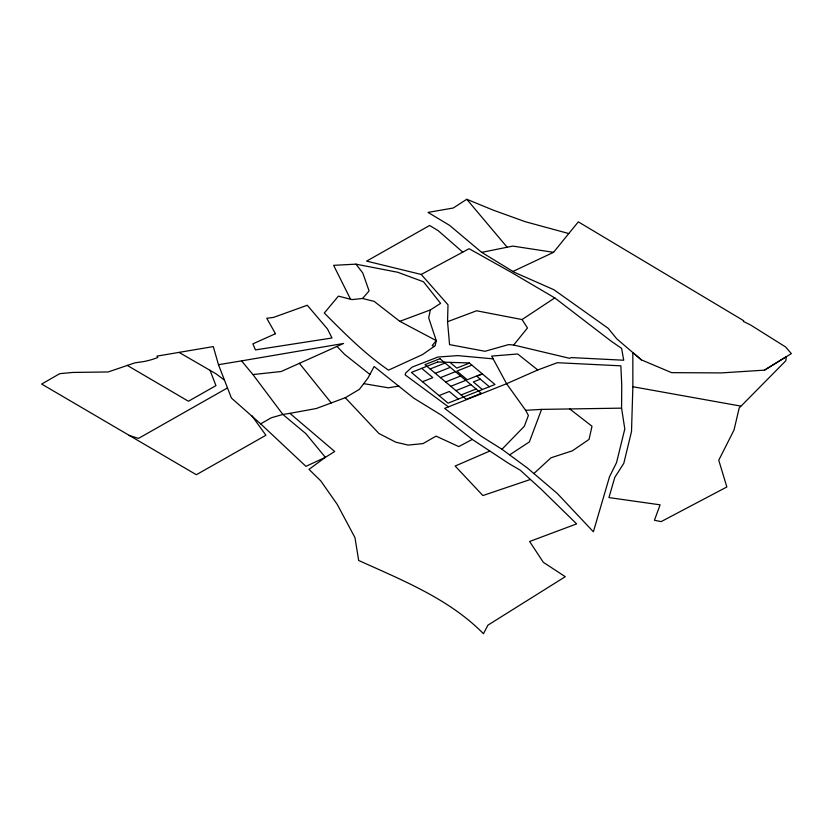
<?xml version="1.0" encoding="UTF-8"?>
<svg xmlns="http://www.w3.org/2000/svg" width="833" height="833" viewBox="0 0 833 833"><rect width="100%" height="100%" fill="white"/><g stroke="black" fill="none" stroke-linecap="round" stroke-linejoin="round"><path stroke-width="1.25" d="M621.574 408.139L621.741 385.013L620.866 365.833L557.319 362.699L537.774 369.967L506.599 383.721L444.624 408.368L481.12 436.159L501.966 449.258L527.508 468.104L557.35 493.521L593.377 531.787L609.527 476.736L616.524 462.648L624.802 428.964L621.574 408.139L541.585 409.388L525.633 410.305L506.599 383.721L491.647 356.097L517.668 353.983L537.774 369.967M421.217 274.453L469.104 248.723L511.66 272.537L554.778 297.912L611.162 341.176L621.595 348.392L623.719 360.231L571.23 357.576L569.501 358.294L513.669 345.018L508.661 344.591L484.973 351.276L449.56 344.612L447.55 321.694L448.008 304.784L421.217 274.453L366.635 261.114L429.609 225.493L438.168 230.647L462.763 252.139M641.368 359.866L632.841 352.578L632.861 386.731L631.508 431.525L623.823 463.263L614.775 477.424L608.933 497.582L660.111 504.829L654.436 520.261L661.152 521.614L726.845 486.972L718.754 460.222L733.998 430.078L739.194 408.003L785.842 360.741L786.31 356.691L764.496 370.144L721.191 372.913L671.606 372.653L641.368 359.866L616.795 338.864L608.152 328.296L553.924 289.738L514.284 272.266L481.682 252.357L449.591 225.368L428.037 212.394L453.204 208.031L466.772 199.274L493.563 210.27L525.331 221.724L568.772 233.542L578.341 221.859L743.64 320.684L743.359 321.413L750.491 324.932L785.571 346.945L791.35 353.609L764.496 370.144M350.537 299.214L333.616 265.342L355.951 264.155L397.664 272.256L423.497 281.773L440.595 303.379L430.38 309.938L428.672 317.842L436.273 340.635L435.159 345.737L422.529 354.577L388.511 370.144C364.896 353.9 344.466 333.325 324.297 313.031L338.417 296.121L352.005 299.599L362.553 298.485L374.163 301.379L399.798 321.319L436.273 340.635L432.223 345.508L434.014 346.538M541.585 409.388L529.361 441.927L509.775 454.776M513.274 271.287L553.539 252.337L568.772 233.542M513.669 345.018L527.476 327.973L522.052 319.549L476.591 310.782L447.55 321.694M362.553 298.485L369.081 290.936L362.772 272.995L355.951 264.155M501.966 449.258L524.342 426.236L528.403 415.448L525.633 410.305M533.828 473.592L550.977 457.796L572.438 450.778L589.046 439.387L592.003 426.246L569.553 408.795M522.052 319.549L554.778 297.912M289.915 413.355L316.353 408.503L345.289 397.716L359.398 389.344L367.947 378.067L374.142 366.51L413.73 398.132L441.677 415.334L472.249 439.418L508.744 463.471L520.292 470.218L541.158 489.221L576.634 523.895L529.621 541.481L543.314 562.296L565.284 576.686L487.909 625.166L483.452 633.726C449.174 598.823 402.474 580.32 358.669 560.463L354.962 537.608L337.198 504.329L320.788 480.901L309.001 469.364L325.37 457.338L334.71 451.486L289.915 413.355L282.866 414.459L271.277 417.781L260.667 423.862L231.397 398.039L218.485 364.708L213.29 346.59L156.927 356.128L157.822 357.44L156.833 357.857A54.457 31.435 0 0 1 143.692 361.574L135.113 362.792L108.165 371.955L72.71 372.445L59.737 373.673L41.65 384.055L196.349 474.727L265.914 435.263L251.805 415.625M227.482 387.928L138.486 438.408L128.99 435.367M472.249 439.418L458.785 446.592L436.055 436.128L422.997 443.604L408.16 445.093L395.769 442.177L378.932 433.504L345.289 397.716M241.549 360.876L343.571 343.467L281.221 371.508L252.94 374.569L241.549 360.876L218.485 364.708M489.752 451.08L455.141 466.032L482.89 495.552L530.329 479.496M430.13 368.977L445.124 363.011M435.295 373.309L450.289 367.343M422.518 381.733L432.806 377.641L421.717 368.342M469.427 363.084L456.807 368.103L449.966 362.365M440.459 377.641L455.453 371.674M471.884 365.146L456.89 371.101L467.219 379.765L482.213 373.798M445.624 381.962L460.618 376.006M450.788 386.293L465.782 380.327M482.463 374.007L476.84 376.245L489.356 386.741M439.043 395.581L449.331 391.489L458.369 399.069M480.329 379.171L473.331 381.951L482.359 389.521M455.943 390.625L470.947 384.659M461.107 394.957L476.112 388.99M399.798 321.319L430.38 309.938M481.682 252.357L512.868 246.089L553.539 252.337M398.872 386.043L388.365 387.814L363.74 383.638M493.136 358.856L457.713 355.618L437.981 357.024L412.085 367.124L405.681 372.976L405.161 374.892L448.435 406.837M740.672 406.077L632.861 386.731M179.043 352.39L215.986 373.778L224.462 380.14M127.199 365.354L188.414 401.246L215.955 385.627L210.01 370.269M369.894 374.434L344.602 354.369L336.99 346.424M260.667 423.862L305.919 466.334L325.37 457.338L305.898 433.681L282.866 414.459L252.94 374.569M466.772 199.274L507.182 247.266M299.349 363.271L331.253 402.953M275.463 333.71L252.888 343.862L255.45 349.902L331.992 337.99L327.494 328.993L307.273 305.253L273.568 317.394L266.768 318.279L275.463 333.71M439.959 358.69L424.965 364.646L466.272 399.278L481.266 393.322L439.959 358.69M437.679 361.991L411.419 372.434L448.071 403.162L494.979 384.502L469.271 362.949L437.679 361.991"/></g></svg>
